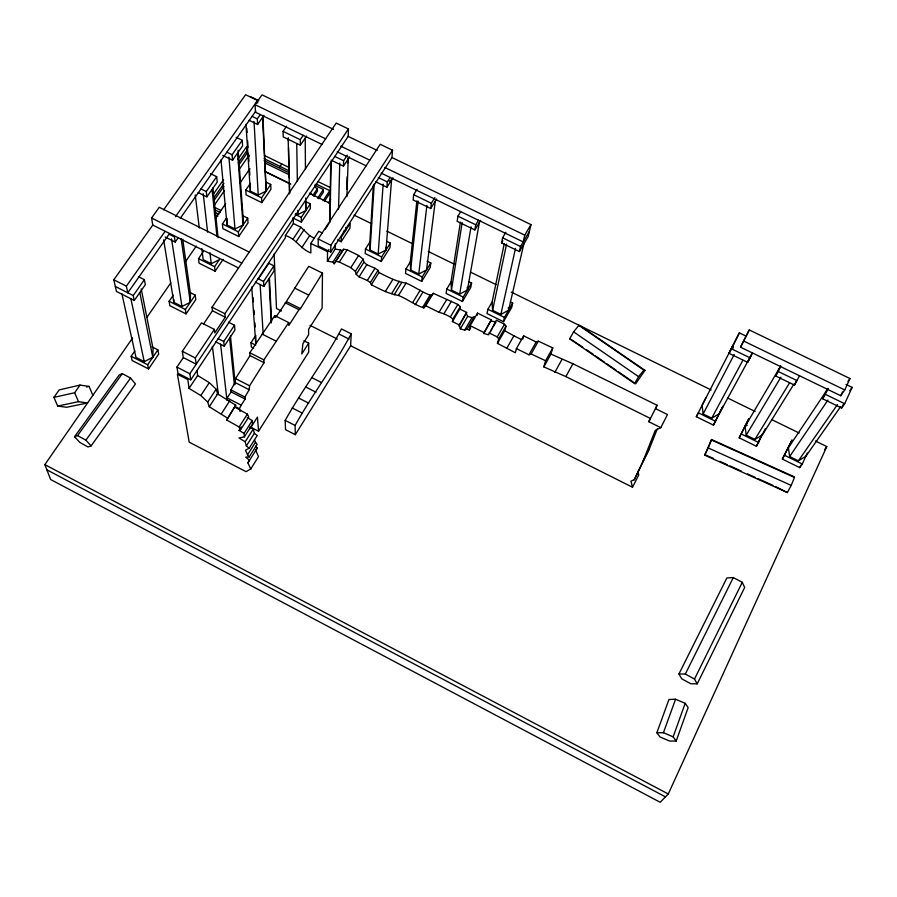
<?xml version="1.0" encoding="UTF-8"?>
<svg xmlns="http://www.w3.org/2000/svg" width="897" height="897" viewBox="0 0 897 897"><rect width="100%" height="100%" fill="white"/><g stroke="black" fill="none" stroke-linecap="round" stroke-linejoin="round"><path stroke-width="1.35" d="M245.969 124.291L250.33 191.117L258.235 194.997L266.151 191.128L262.899 116.274M255.791 335.388L255.757 343.843L251.721 286.984M314.982 187.316L317.46 188.527L317.448 191.027L313.872 196.421M250.33 191.117L250.375 183.38L245.767 190.063L246.103 194.884L261.834 202.632L270.928 189.278L270.715 184.446L265.871 182.069M318.211 239.006L318.177 245.879L330.724 252.091L391.955 157.536L392.527 150.214L380.205 144.282L318.211 239.006L330.858 245.251L330.724 252.091M220.987 159.868L227.019 225.012L234.992 228.97L243.042 225.001L243.098 217.119L238.109 150.259M275.671 317.381C287.455 300.831 297.378 283.295 308.792 266.331L322.472 273.125L322.113 308.12L308.59 329.3L308.613 334.816L302.894 343.798L301.773 353.979L308.669 343.147L303.948 340.759M314.544 185.163L323.368 189.458L323.335 192.182L319.007 198.73M227.019 225.012L227.098 218.431M464.646 330.141L472.013 317.639L474.502 316.518L467.135 329.053L464.646 330.141L460.307 328.84L459.253 324.938L452.413 321.552L459.836 309.061L460.251 306.662L457.84 304.431L433.273 293.319L431.322 295.517C422.274 292.657 414.93 286.704 406.083 283.127C396.463 281.658 387.65 276.904 378.983 272.553L378.041 270.333L375.013 268.248L366.795 264.705L363.924 262.171L363.128 259.166L358.609 255.477L347.173 249.837L343.641 249.231L334.166 263.763L332.955 262.148L327.383 261.15L327.528 251.653L328.964 249.433M316.159 184.008L329.782 190.646L329.737 193.281L324.613 201.063M329.726 222.378L330.758 162.996M330.018 221.862L331.083 161.673M163.646 239.869L173.839 302.356L181.968 306.482L190.31 302.289L190.5 294.014L182.719 239.342M327.383 261.15L335.198 249.063L335.332 243.58M338.55 209.102L339.761 163.075M173.839 302.356L173.906 299.598M341.163 241.719L341.308 237.1L350.155 223.42L349.976 228.096L341.163 241.719L337.485 239.903M331.105 160.148L343.45 166.136L343.607 160.72L347.296 155.17M121.936 293.981L135.985 357.41L144.238 361.637L152.782 357.286L153.062 348.731L141.221 288.924M348.428 128.966L224.889 313.703L225.259 317.224L214.809 332.877L214.394 329.401L201.5 322.864L182.315 351.321L183.336 357.6L176.922 367.12L177.976 373.253L190.803 379.823L189.839 373.746L348.171 136.411L348.428 128.966L336.207 123.08L212.051 307.211L212.466 310.754L203.462 324.131M346.702 189.256L347.128 176.844M347.599 163.052L347.744 158.915M345.838 227.446L345.749 230.249L343.495 231.37M346.904 196.69L348.215 158.926M350.649 345.749L351.198 333.807L341.477 328.941C324.759 360.437 302.648 389.175 285.179 420.39L285.538 429.663L295.326 434.686L350.649 345.749L632.497 487.239L638.754 474.95L637.857 471.25M373.343 185.354L369.856 242.089L365.46 248.985L365.202 253.559L381.281 261.487L389.948 247.718L390.33 243.132L386.618 241.304M389.175 181.138L391.574 179.938L385.99 250.016L378.164 254.03L370.091 250.05L374.195 184.031M378.164 254.03L383.165 184.132M381.281 261.487L381.629 256.946L390.33 243.132M375.697 181.788L386.899 187.226L387.291 181.9L390.184 177.415M288.711 322.595L263.875 359.865L264.043 362.713L249.601 385.788L249.153 389.713L244.926 397.079L245.105 399.064L241.192 405.152L227.165 397.954L231.101 391.899L230.888 389.892L235.126 382.537L235.53 378.601L250.039 355.604L249.815 352.734L274.807 315.609L288.711 322.595L288.8 325.476L298.993 309.689L300.473 308.624L322.472 273.125M416.87 200.95L410.288 261.958L405.971 268.921L405.5 273.417L421.702 281.4L430.212 267.497L430.807 262.989L427.062 261.15M417.094 189.289L413.674 194.694L413.136 199.964L430.695 208.496L436.604 199.033M435.292 201.13L426.546 269.952L418.753 274L410.613 269.997L418.137 201.107M418.753 274L426.916 205.368M421.702 281.4L422.252 276.949L430.807 262.989M430.695 208.496L431.345 203.26L434.888 197.587M460.408 222.086L451.023 281.972L446.784 289.013L446.101 293.42L462.437 301.47L470.79 287.41L471.587 282.992L469.075 281.759M460.621 211.793L457.941 216.166L457.145 221.335L474.861 229.935L480.646 220.359M479.368 222.478L467.404 290.023L459.656 294.126L451.449 290.09L462.179 222.49M452.413 321.552L452.806 319.175L460.251 306.662M459.656 294.126L471.037 226.784M462.437 301.47L463.188 297.098L471.587 282.992M474.861 229.935L475.746 224.799L478.527 220.214M459.029 326.216L466.653 312.425L459.836 309.061M467.135 329.053L469.322 330.141L470.163 325.701L477.563 313.109L491.298 319.881L483.741 333.471L488.573 334.816L496.355 320.184L504.551 324.221L505.998 326.172L504.719 330.713L497.443 343.349L515.36 352.79L516.414 348.585L523.657 335.848L536.171 342.015L538.368 341.174L552.765 347.901L550.937 354.102L543.817 366.873L565.872 376.605L650.325 418.406L648.811 421.725L660.786 427.656L667.48 414.526L655.55 408.64L657.086 405.276L572.914 363.745L550.937 354.102M477.126 315.352L477.563 313.109M504.282 243.558L492.072 302.143L487.901 309.263L487.015 313.58L503.475 321.687L511.671 307.492L512.68 303.152L510.337 301.997M391.955 157.536L530.968 224.609L528.198 236.516L519.385 251.552L501.535 242.885L502.567 237.806L505.852 232.278M483.741 333.471L491.298 319.881M523.803 244.018L508.577 310.261L500.862 314.41L492.599 310.34L506.581 244.04M500.862 314.41L515.506 248.368M503.475 321.687L504.439 317.403L512.68 303.152M519.385 251.552L520.529 246.518L529.376 231.426M530.968 224.609L524.767 235.16L523.22 241.921L381.191 173.121M522.85 339.032L523.657 335.848M497.443 343.349L498.687 338.864L505.998 326.172M543.817 366.873L545.6 360.762L552.765 347.901M250.196 427.174L253.257 429.08L254.378 433.285L257.215 435.55L249.187 448.208L246.339 445.944L245.173 441.784L239.017 437.971L244.399 436.839L244.074 433.363L239.028 430.414L240.542 429.854L239.118 426.994L226.706 420.02L235.72 405.175L217.668 393.918L216.132 389.186L209.315 382.638L197.609 375.507L197.105 370.64M676.203 741.023L673.154 736.852L685.185 703.315L675.553 699.245L668.971 699.481L656.851 732.782L659.957 736.942L669.577 741.045L676.203 741.023L688.145 707.61L685.185 703.315M226.706 420.02L235.72 405.175M656.851 732.782L663.432 732.703L675.553 699.245M632.497 487.239L630.961 481.106L634.269 479.783L642.835 461.663L655.247 430.347L660.786 427.656M295.326 434.686L295.091 425.458C312.537 394.209 334.48 365.348 351.198 333.807M634.269 479.783L649.282 449.027L657.366 428.721M791.21 485.423L794.462 477.439L793.856 476.632L711.534 439.519L704.694 455.16L787.364 492.543L791.21 485.423L708.238 447.951L704.694 455.16M708.238 447.951L711.534 439.519M132.644 337.911L44.85 464.624L50.624 479.536L660.214 802.277L668.287 793.98L826.799 446.571L815.485 441.032M827.572 388.39L822.74 398.817L841.666 408.012L843.27 404.513M841.666 408.012L844.682 403.717L852.15 387.381L845.961 384.387M840.747 395.734L844.75 389.948L849.986 378.534L749.275 329.939L740.518 347.184L840.747 395.734L842.485 391.955M782.363 459.085L791.961 440.147L782.363 459.085L799.732 467.64L800.898 465.095M799.732 467.64L802.288 464.007L807.345 453.052M822.74 398.817L828.413 388.502M780.659 365.673L775.681 375.978L794.462 385.093L796.648 380.485M794.462 385.093L799.53 375.776M739.184 437.814L748.726 418.944L739.184 437.814L756.418 446.302L762.428 433.722M756.418 446.302L765.376 428.665M775.681 375.978L780.592 366.795M697.204 683.884L744.678 587.457L742.268 582.332L733.309 577.567L726.85 577.971L678.951 673.961L681.698 678.794L690.78 683.738L697.204 683.884L694.502 679.04L685.33 674.051L678.951 673.961M713.44 425.133L722.948 406.296L713.44 425.133L696.341 416.713L705.827 397.898M746.035 336.106L739.341 332.877L729.037 353.328L747.649 362.366L751.585 354.393L719.248 413.786L711.725 418.181L703.136 413.943L702.093 405.354L733.006 345.39L733.354 348.002M747.649 362.366L752.505 352.992M694.502 679.04L742.268 582.332M240.116 411.499L239.409 408.729L241.192 405.152M740.518 347.184L749.275 329.939M685.33 674.051L733.309 577.567M729.037 353.328L739.341 332.877M642.835 461.663L649.282 449.027M648.811 421.725L657.086 405.276M696.341 416.713L698.337 412.844L715.526 421.298M703.136 413.943L734.217 354.517M711.725 418.181L742.851 360.269M565.872 376.605L572.914 363.745M569.763 338.763L573.587 331.823L578.901 325.387L580.359 325.925L644.943 370.383L635.681 383.759L634.527 383.535L569.763 338.763L582.758 347.173M554.851 372.333L561.926 359.518M516.414 348.585L528.961 354.786L531.159 353.979L538.368 341.174M528.961 354.786L536.171 342.015M506.648 348.473L513.891 335.814L521.336 339.492M498.687 338.864L497.23 336.913L504.551 324.221M490.581 331.363L491.915 329.064M493.249 326.766L495.918 322.169L491.096 320.846M469.322 330.141L470.667 327.865M793.89 384.129L762.372 434.967L754.893 439.418L746.226 435.157L745.082 426.479L779.56 367.949M459.253 324.938L466.653 312.425M460.307 328.84L467.673 316.361L466.418 313.715M501.535 242.885L502.802 240.744M452.806 319.175L450.384 316.944L457.84 304.431M335.814 261.386L339.346 262.014L350.828 267.687L355.369 271.376L356.199 274.359L359.08 276.893L367.322 280.469L370.36 282.555L371.324 284.764C380.014 289.126 388.838 293.902 398.481 295.438C407.35 299.06 414.739 305.002 423.81 307.906L425.739 305.754L439.037 312.335L443.925 313.759L451.404 301.257M634.527 383.535L638.619 376.684L643.844 370.091L644.943 370.383M746.226 435.157L780.895 377.177M439.037 312.335L446.527 299.856M425.739 305.754L433.273 293.319M422.655 307.335L430.168 294.945M423.81 307.906L431.322 295.517M415.277 304.655L422.812 292.287M412.721 302.491L420.267 290.135M754.893 439.418L789.551 382.907M398.481 295.438L406.083 283.127M391.653 293.554L399.266 281.277M394.153 294.788L401.744 282.499M385.25 291.66L392.864 279.416M370.36 282.555L378.041 270.333M371.324 284.764L378.983 272.553M227.401 418.047L209.27 406.745L207.689 402.069L200.816 395.543L189.054 388.39L187.843 379.566L177.404 374.217L189.189 442.165L246.025 471.654L250.734 468.996L247.886 462.83L257.405 447.838L255.522 446.246M367.322 280.469L375.013 268.248M250.734 468.996L258.504 456.629L255.723 450.406L257.405 447.838M359.08 276.893L366.795 264.705M255.488 442.232L257.125 444.385L249.209 456.909L247.55 454.779L255.488 442.232L254.479 439.911M355.369 271.376L363.128 259.166M246.339 445.944L254.378 433.285M356.199 274.359L363.924 262.171M250.185 426.927L258.527 431.222L308.725 352.061L308.669 343.147M244.074 433.363L252.248 420.547L247.236 417.598M350.828 267.687L358.609 255.477M244.399 436.839L252.539 424.068L252.248 420.547M250.072 428.699L257.461 417.105L258.527 431.222M245.173 441.784L253.257 429.08M239.028 430.414L241.271 426.916M240.542 429.854L248.761 417.015L247.37 414.134L234.992 407.193M386.899 187.226L392.908 177.864M339.346 262.014L347.173 249.837M239.118 426.994L247.37 414.134M332.955 262.148L340.77 250.028L341.97 251.642L334.166 263.763M221.368 413.752L229.71 400.892M330.858 245.251L392.527 150.214M247.886 462.83L249.523 460.318L245.733 457.134L249.209 456.909M217.052 394.579L218.476 392.415M253.649 348.159L251.306 346.971L250.981 342.732L255.096 336.442M325.263 229.195L328.986 223.51M209.27 406.745L217.668 393.918M328.437 202.89L330.634 199.538M293.274 218.711L293.375 223.532L285.381 235.541C295.943 238.49 300.742 249.254 310.855 252.965L310.822 243.401L318.771 231.269L322.348 233.029M207.689 402.069L216.132 389.186M323.167 200.681L329.782 190.646M200.816 395.543L209.315 382.638M301.762 247.673L309.667 235.653L300.932 227.266L293.375 223.532M317.572 198.203L323.368 189.458M296.145 241.685L304.094 229.666M317.46 188.527L313.154 195.008L309.431 193.191M189.054 388.39L197.609 375.507M292.814 217.904L301.347 222.097L310.306 208.609L310.284 203.866L305.406 201.466M215.785 341.903L224.239 346.197L223.723 341.488L234.498 325.252L228.443 322.191M255.499 282.23L263.83 286.401L263.539 281.445L273.91 265.826L268.808 263.281L258.392 278.877M292.96 239.286L300.932 227.266M224.239 346.197L234.947 330.029L234.498 325.252M263.83 286.401L274.134 270.838L273.91 265.826M343.45 166.136L349.572 156.885M190.803 379.823L285.448 237.627L285.381 235.541M301.347 222.097L301.291 217.399L310.284 203.866M183.336 357.6L196.219 364.182L195.299 357.948L214.394 329.401M826.507 390.7L788.407 447.76L789.663 456.528L798.386 460.823L805.831 456.326L840.646 406.633M789.663 456.528L827.965 400.028M134.842 350.974L131.175 356.288L132.128 360.493L148.554 368.936L158.679 354.068L157.861 349.841L151.985 346.836M173.356 295.102L169.107 301.269L169.847 305.686L186.038 313.894L195.815 299.542L195.21 295.102L190.22 292.579M203.339 251.62L198.506 258.616L199.1 263.191L215.112 271.219L223.162 259.401M226.336 218.251L222.411 223.958L222.86 228.657L238.737 236.539L248.032 222.882L247.707 218.173L242.818 215.751M279.483 167.291L281.77 163.938M286.659 126.118L283.048 131.343L283.217 136.893L300.349 145.213L300.282 139.708L303.276 135.312M148.554 368.936L147.68 364.765L157.861 349.841M186.038 313.894L185.376 309.51L195.21 295.102M215.112 271.219L214.607 266.678L219.395 259.648L211.221 263.718L203.182 259.693L201.825 248.671M238.737 236.539L238.355 231.875L247.707 218.173M261.834 202.632L261.565 197.845L270.715 184.446M300.349 145.213L306.595 136.064M847.979 381.46L849.986 378.534M146.962 317.246L170.834 282.813M185.152 262.148L196.286 246.07M215.381 218.52L225.652 203.709M239.746 183.369L249.927 168.681M341.97 251.642L343.641 249.231M798.386 460.823L837.428 404.614M213.598 198.282L223.958 183.448M238.299 162.895L247.067 150.337L247.55 154.06M213.654 201.051L223.902 186.363M238.86 164.913L247.527 152.49L248.839 156.448M214.069 205.536L224.418 190.669M238.759 170.071L249.119 155.203M849.863 390.655L852.15 387.381M249.22 252.079L159.24 207.274L151.559 218.016L152.782 225.069L113.807 279.797L116.442 291.424L134.258 300.473L145.325 284.674L144.372 279.685L138.418 276.68M165.183 237.032L175.207 242.044L178.256 237.694M198.203 192.575L206.871 196.858L217.22 182.102L216.682 176.709L210.481 173.648M222.736 155.416L232.547 160.215L242.639 145.807L242.257 140.291L236.113 137.297M249.108 120.333L257.607 124.459L263.953 115.41M213.273 194.38L223.577 179.647M237.84 159.24L246.563 146.772L247.112 151.806M57.666 406.061L78.476 401.677L87.592 402.944L66.613 407.283L57.666 406.061L53.932 397.36L74.664 392.729L80.001 385.093L89.095 386.416L92.873 395.319M134.258 300.473L133.227 295.55L144.372 279.685M206.871 196.858L206.276 191.521L216.682 176.709M232.547 160.215L232.099 154.744L242.257 140.291M257.607 124.459L257.304 118.864L260.354 114.524M53.932 397.36L59.18 389.915L80.001 385.093M180.241 218.352L255.768 111.161M175.207 242.044L174.422 236.886L169.062 234.207L127.789 292.792L126.365 286.165L165.003 231.493M175.464 216.682L257.562 100.498L245.599 94.723L163.635 209.82M322.113 144.495L255.499 112.226L255.084 104.702L262.036 94.858L333.527 129.347M91.113 445.887L135.469 383.938L130.536 378.086L122.328 373.623L119.144 375.047L74.541 436.727L79.788 442.412L88.029 446.975L91.113 445.887L85.888 440.18L77.557 435.583L74.541 436.727M85.888 440.18L130.536 378.086M824.59 449.644L826.799 446.571M77.557 435.583L122.328 373.623M745.082 426.479L747.212 425.212M249.187 448.208L245.475 450.171L247.55 454.779M295.64 213.408L297.905 214.529L305.799 210.616L305.698 198.058M86.471 387.011L89.095 386.416M335.198 249.063L340.77 250.028M467.673 316.361L472.013 317.639M663.432 732.703L673.154 736.852M711.669 440.102L794.462 477.439M704.616 454.487L713.463 458.49M719.786 461.35L727.366 464.781M729.9 465.924L741.281 471.071M747.593 473.93L755.184 477.361M757.707 478.505L772.889 485.367M775.412 486.51L787.364 492.543M531.159 353.979L545.6 360.762M348.171 136.411L377.2 150.416M250.185 96.517L258.74 100.655M255.084 104.702L325.656 138.844M340.77 146.155L369.766 160.171M384.88 167.492L524.767 235.16M743.736 341.073L844.75 389.948M337.194 151.806L366.111 165.81M252.113 116.341L257.304 118.864M283.048 131.343L300.282 139.708M334.704 156.403L343.607 160.72M378.321 177.55L387.291 181.9M413.674 194.694L431.345 203.26M457.941 216.166L475.746 224.799M502.567 237.806L520.529 246.518M731.38 348.776L750.105 357.858M778.316 371.537L797.198 380.687M825.644 394.489L844.682 403.717M289.238 167.571L264.626 155.585M317.852 181.497L330.298 187.551M264.155 158.679L288.924 170.744M264.155 160.608L289.35 172.886M265.366 163.142L288.935 174.623M226.863 152.176L232.099 154.744M264.705 171.361L290.796 184.098M264.85 171.45L289.989 183.75M310.104 193.606L330.219 203.451M354.113 215.145L371.706 223.757M386.798 231.146L413.192 244.074M428.284 251.463L454.678 264.38M471.026 272.385L496.164 284.697M511.256 292.086L711.142 389.948M727.478 397.943L755.139 411.488M771.487 419.493L799.137 433.027M245.767 190.063L261.565 197.845M295.169 214.383L301.291 217.399M365.46 248.985L381.629 256.946M405.971 268.921L422.252 276.949M446.784 289.013L463.188 297.098M487.901 309.263L504.439 317.403M741.415 434.047L758.739 442.569M784.819 455.418L802.288 464.007M200.984 188.908L206.276 191.521M310.822 243.401L327.528 251.653M489 332.854L497.23 336.913M470.163 325.701L483.943 332.518M443.925 313.759L450.384 316.944M214.361 207.218L220.954 210.481M214.618 209.696L220.09 212.41M214.439 212.073L218.823 214.248M214.316 214.562L217.836 216.312M222.411 223.958L238.355 231.875M294.631 288.072L308.377 294.934M151.559 218.016L241.809 263.079M152.782 225.069L238.613 267.99M258.089 278.72L263.539 281.445M286.704 301.728L300.473 308.624M198.506 258.616L214.607 266.678M285.19 302.782L298.993 309.689M339.391 334.222L349.09 339.088M281.456 311.012L276.489 308.523L274.112 253.929M310.026 325.353L337.35 339.077M212.051 307.211L224.889 313.703M262.014 334.032L276.007 341.095M212.466 310.754L225.259 317.224M169.107 301.269L185.376 309.51M250.981 342.732L255.701 345.132M311.595 377.536L321.418 382.503M113.807 279.797L126.365 286.165M249.815 352.734L263.875 359.865M115.321 286.457L133.227 295.55M218.184 338.674L223.723 341.488M250.039 355.604L264.043 362.713M306.101 387.19L315.923 392.18M298.768 398.111L308.635 403.134M182.315 351.321L195.299 357.948M235.53 378.601L249.601 385.788M292.164 407.956L302.065 413.012M235.126 382.537L249.153 389.713M230.888 389.892L244.926 397.079M231.101 391.899L245.105 399.064M285.179 420.39L295.091 425.458M176.922 367.12L189.839 373.746M234.734 406.33L239.409 408.729M131.175 356.288L147.68 364.765M44.85 464.624L668.287 793.98M46.868 469.826L665.473 796.872M504.719 330.713L513.891 335.814M309.667 235.653L314.197 238.299M578.901 325.387L643.844 370.091M573.587 331.823L638.619 376.684M586.212 349.561L593.119 354.337M595.417 355.918L604.623 362.287M606.921 363.879L616.127 370.237M618.425 371.829L633.372 382.167M74.664 392.729L78.476 401.677M130.827 298.499L144.238 361.637M139.809 292.557L152.782 357.286M171.529 238.826L181.968 306.482M181.149 238.58L190.31 302.289M212.398 346.455L218.386 394.557M195.232 194.941L199.291 228.006M203.227 193.718L207.611 232.155M209.965 252.741L211.221 263.718M220.584 344.168L226.975 400.253M212.051 189.458L216.951 236.259M212.914 187.877L218.083 237.739M230.417 335.747L235.306 384.241M229.61 338.091L234.375 384.791M228.926 157.143L234.992 228.97M237.604 152.995L243.042 225.001M508.386 307.536L508.577 310.261M253.145 297.658L253.436 301.852M254.019 310.239L254.322 314.432M254.905 322.808L255.197 327.001M492.072 302.143L492.599 310.34M246.821 128.428L247.09 132.543M247.617 140.784L248.065 147.657M248.592 155.899L248.951 161.404M249.489 169.645L249.837 175.139M260.141 284.506L263.169 334.211M467.247 287.32L467.404 290.023M254.019 121.454L258.235 194.997M451.023 281.972L451.449 290.09M257.562 100.498L257.697 103.009M268.988 278.597L271.23 322.942M262.541 117.417L266.151 191.128M269.414 278.036L271.578 321.328M274.807 315.609L274.897 317.538M410.288 261.958L410.613 269.997M385.901 247.37L385.99 250.016M369.856 242.089L370.091 250.05M288.307 138.06L288.374 140.818M288.542 147.702L289.294 178.01M289.428 183.515L289.664 193.158M288.15 138.015L289.529 193.853M296.739 143.565L297.356 181.138M297.838 210.358L297.905 214.529M305.72 202.823L305.799 210.616M305.204 138.082L305.462 168.771"/></g></svg>
